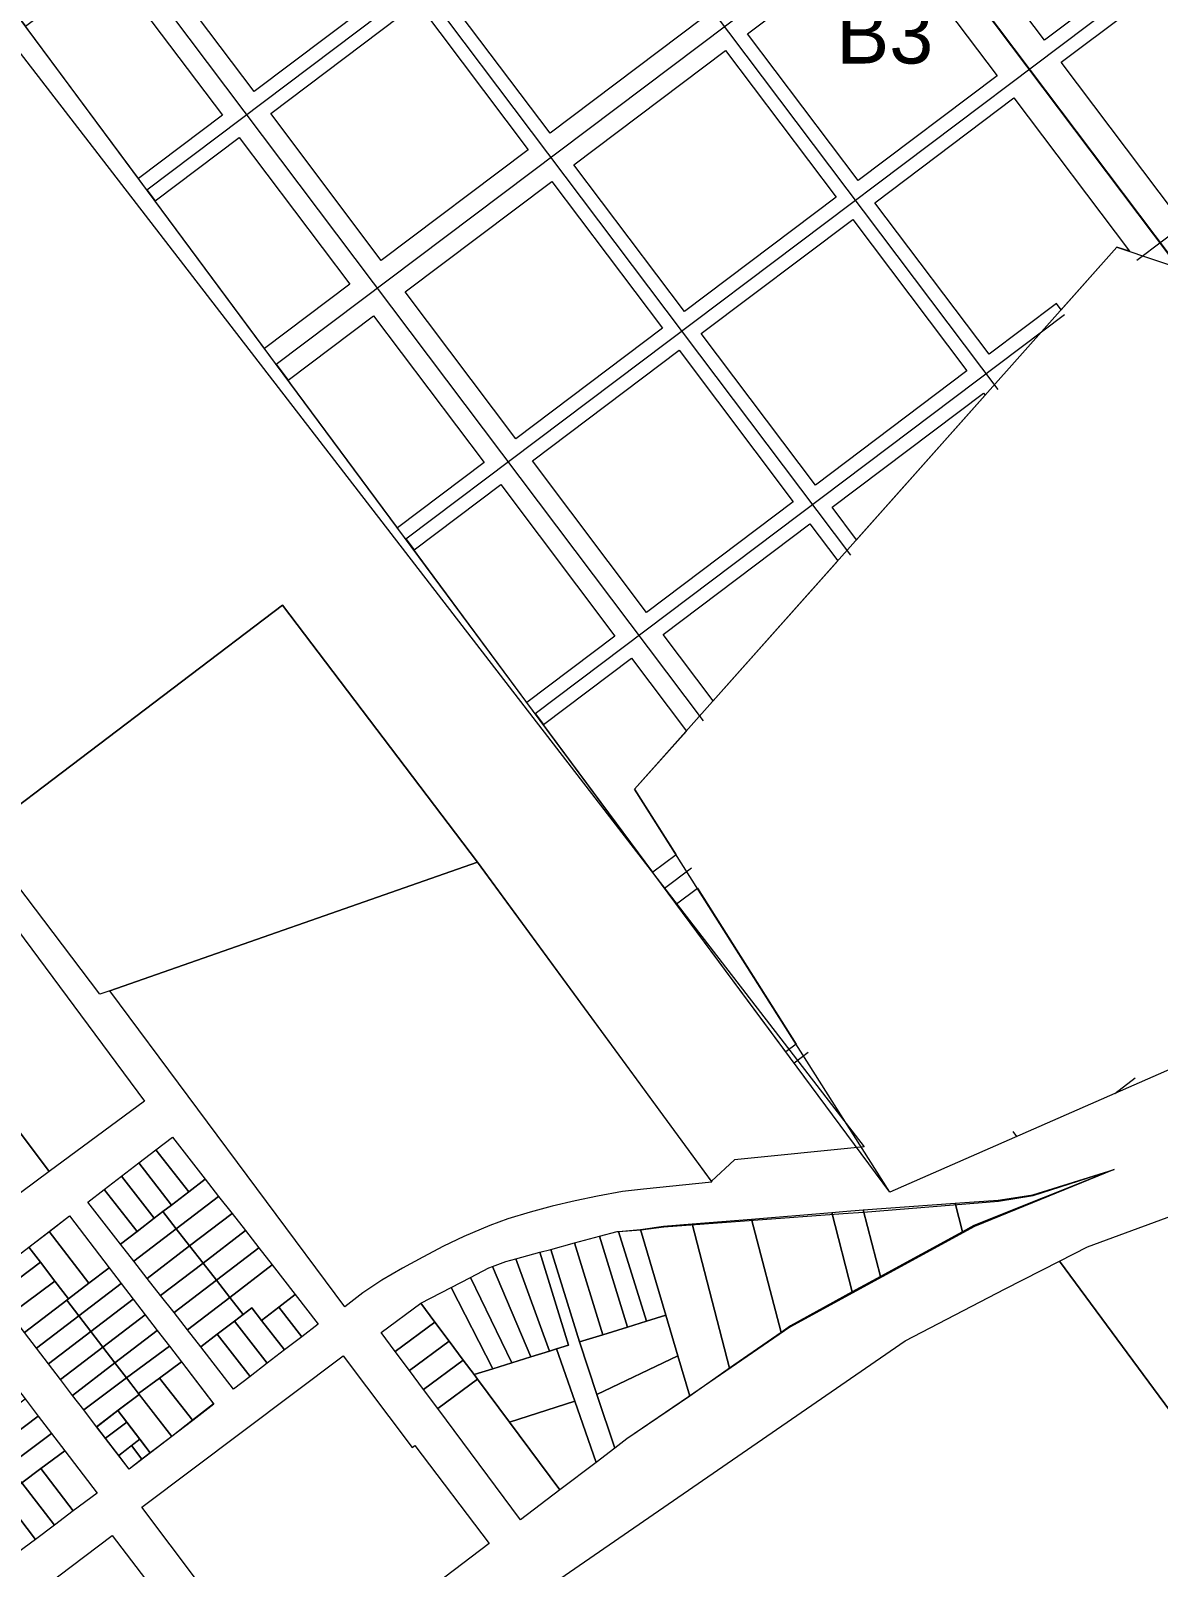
# Model space of a CAD drawing. Header units: metres. Extents: x 3873 to 16340, y -5213 to 3289.
# Drawn here: x 5011 to 5582, y 1043 to 1820 of the extents above; entities that cross this region are included whole.
import ezdxf

# ---------------------------------------------------------------- set-up
doc = ezdxf.new("R2010")
doc.units = ezdxf.units.M
for name, color, linetype, lineweight, plot in [('CONTEXTO-MANZANAS', 8, 'Continuous', 0, False), ('CONTEXTO-PARCELAS', 9, 'Continuous', 0, False), ('LIMITE-INTERVENCION', 30, 'Continuous', 0, False), ('MANZANAS-PROPUESTAS', 33, 'Continuous', 0, False), ('SECTORES', 1, 'Continuous', 0, False), ('VERDE-OBLIGATORIO', 3, 'Continuous', 0, False), ('VIA-PRIMARIA', 1, 'Continuous', 0, False), ('VIA-SECUNDARIA', 8, 'Continuous', 0, False), ('VIA-TERCIARIA', 9, 'Continuous', 0, False)]:
    doc.layers.add(name, color=color, linetype=linetype, lineweight=lineweight, plot=plot)

msp = doc.modelspace()

# ---------------------------------------------------------------- linework, layer by layer
at = {"layer": 'CONTEXTO-MANZANAS'}
for points in [[(4938.97, 1331.48), (4949.35, 1339.16), (4997.56, 1374.85), (5068.94, 1278.41), (5020.72, 1242.73), (4972.5, 1207.01), (4956.01, 1229.3), (4946.39, 1242.29), (4936.78, 1255.26), (4927.85, 1267.35), (4918.94, 1279.35), (4901.1, 1303.48), (4910.22, 1310.23), (4919.88, 1317.38), (4929.53, 1324.51), (4938.97, 1331.48)], [(5083.15, 1260.2), (5099.75, 1238.91), (5106.52, 1230.23), (5113.28, 1221.56), (5120.05, 1212.89), (5126.81, 1204.22), (5133.57, 1195.55), (5145.26, 1180.56), (5156.95, 1165.58), (5148.61, 1159.2), (5139.88, 1152.51), (5131.15, 1145.82), (5122.41, 1139.13), (5114.08, 1132.74), (5097.47, 1154.03), (5090.71, 1162.71), (5083.94, 1171.38), (5077.18, 1180.05), (5070.41, 1188.73), (5063.65, 1197.4), (5056.89, 1206.07), (5040.28, 1227.36), (5048.62, 1233.74), (5057.35, 1240.43), (5066.08, 1247.12), (5074.81, 1253.81), (5083.15, 1260.2)], [(5259.33, 1066.61), (5217.41, 1122.83), (5210.24, 1132.45), (5203.07, 1142.07), (5195.89, 1151.69), (5188.72, 1161.31), (5208.85, 1176.14), (5224.12, 1184.13), (5233.89, 1189.2), (5243.18, 1194.08), (5245.06, 1194.78), (5251.78, 1197.29), (5256.93, 1198.68), (5268.98, 1201.91), (5274.56, 1203.42), (5286.64, 1206.66), (5299.2, 1210.04), (5308.21, 1212.46), (5308.9, 1212.51), (5320.17, 1213.24), (5331.77, 1214.87), (5422.57, 1221.48), (5432.84, 1222.26), (5501.07, 1227.82), (5518.67, 1230.64), (5559.65, 1243.83), (5488.99, 1214.91), (5395.58, 1163.96), (5344.27, 1128.81), (5313.08, 1107.45), (5307.08, 1102.89), (5297.53, 1095.63), (5279.24, 1081.73), (5259.33, 1066.61)], [(5010.45, 1204.5), (5021.12, 1212.68), (5031.12, 1220.33), (5051.16, 1194.13), (5057.25, 1186.2), (5063.33, 1178.26), (5069.41, 1170.32), (5075.49, 1162.38), (5081.58, 1154.45), (5087.66, 1146.51), (5104, 1125.18), (5093.3, 1116.98), (5082.75, 1108.73), (5072.03, 1100.51), (5061.22, 1092.23)], [(4972.22, 1175.49), (4988.59, 1154.02), (4995.26, 1145.27), (5001.93, 1136.53), (5008.6, 1127.78), (5015.27, 1119.03), (5021.94, 1110.28), (5028.62, 1101.53), (5044.99, 1080.06), (5032.98, 1071.06), (5023.38, 1063.86), (5013.78, 1056.66), (5001.78, 1047.67), (4985.41, 1069.14), (4978.74, 1077.88), (4972.07, 1086.63), (4955.87, 1107.89), (4945.38, 1121.64), (4929.01, 1143.11), (4937.65, 1149.59), (4946.29, 1156.07), (4954.94, 1162.54), (4963.58, 1169.02), (4972.22, 1175.49)], [(5061.22, 1092.23), (5044.79, 1113.65), (5038.26, 1122.17), (5032.62, 1129.53), (5026.54, 1137.47), (5020.46, 1145.4), (5014.38, 1153.34), (5008.29, 1161.28)], [(5204.44, 1103.07), (5205.84, 1104.13), (5243.41, 1054.51), (5140.38, 976.23), (5067.6, 1073.01), (5169.53, 1149.45), (5204.44, 1103.07)], [(5029.75, 890.92), (4956.88, 986.26), (4997.57, 1017), (5011.9, 1027.83), (5052.6, 1058.57), (5125.47, 963.23), (5084.78, 932.49), (5070.44, 921.66), (5029.75, 890.92)]]:
    msp.add_lwpolyline(points, dxfattribs=at)
at = {"layer": 'CONTEXTO-PARCELAS'}
for points in [[(5433.14, 1255.28), (5367.5, 1248.71), (5355.98, 1237.96), (5237.54, 1399.27), (5138.81, 1529.45), (4985.3, 1413.03), (4669.36, 1829.58), (4872.95, 1981.11), (5433.14, 1255.28)], [(5433.14, 1255.28), (5367.5, 1248.71), (5355.98, 1237.96), (5237.54, 1399.27), (5138.81, 1529.45), (4985.3, 1413.03), (4669.36, 1829.58), (4872.95, 1981.11), (5433.14, 1255.28)], [(5433.14, 1255.28), (5367.5, 1248.71), (5355.98, 1237.96), (5237.54, 1399.27), (5138.81, 1529.45), (4985.3, 1413.03), (4669.36, 1829.58), (4872.95, 1981.11), (5433.14, 1255.28)], [(5237.54, 1399.27), (5051.44, 1334.24), (5046.4, 1332.47), (4985.3, 1413.03), (5138.81, 1529.45), (5237.54, 1399.27)], [(5237.54, 1399.27), (5051.44, 1334.24), (5046.4, 1332.47), (4985.3, 1413.03), (5138.81, 1529.45), (5237.54, 1399.27)], [(5237.54, 1399.27), (5051.44, 1334.24), (5046.4, 1332.47), (4985.3, 1413.03), (5138.81, 1529.45), (5237.54, 1399.27)], [(5237.54, 1399.27), (5356.06, 1237.37), (5321.49, 1233.9), (5310.94, 1232.63), (5298.16, 1230.33), (5286.88, 1228.03), (5275.25, 1225.28), (5264.08, 1222.26), (5252.84, 1218.87), (5243.78, 1215.51), (5230.67, 1209.89), (5220.26, 1205.01), (5209.77, 1199.53), (5199.62, 1193.97), (5189.18, 1187.77), (5179.56, 1181.44), (5170.34, 1174.38), (5051.44, 1334.24), (5237.54, 1399.27)], [(5237.54, 1399.27), (5356.06, 1237.37), (5321.49, 1233.9), (5310.94, 1232.63), (5298.16, 1230.33), (5286.88, 1228.03), (5275.25, 1225.28), (5264.08, 1222.26), (5252.84, 1218.87), (5243.78, 1215.51), (5230.67, 1209.89), (5220.26, 1205.01), (5209.77, 1199.53), (5199.62, 1193.97), (5189.18, 1187.77), (5179.56, 1181.44), (5170.34, 1174.38), (5051.44, 1334.24), (5237.54, 1399.27)], [(5020.72, 1242.73), (5004.22, 1264.96), (4994.62, 1277.95), (4985.02, 1290.94), (4978.44, 1299.85), (4949.35, 1339.16), (4997.56, 1374.85), (5068.94, 1278.41), (5020.72, 1242.73)], [(5020.72, 1242.73), (5004.22, 1264.96), (4994.62, 1277.95), (4985.02, 1290.94), (4978.44, 1299.85), (4949.35, 1339.16), (4997.56, 1374.85), (5068.94, 1278.41), (5020.72, 1242.73)], [(5532.08, 1197.5), (5546.17, 1204.71), (5827.95, 1308.4), (5998, 1064.86), (5757.58, 892.02), (5532.08, 1197.5)], [(5532.08, 1197.5), (5546.17, 1204.71), (5827.95, 1308.4), (5998, 1064.86), (5757.58, 892.02), (5532.08, 1197.5)], [(4956.01, 1229.3), (5004.22, 1264.96), (5020.72, 1242.73), (4972.5, 1207.01), (4956.01, 1229.3)], [(4956.01, 1229.3), (5004.22, 1264.96), (5020.72, 1242.73), (4972.5, 1207.01), (4956.01, 1229.3)], [(5083.15, 1260.2), (5099.75, 1238.91), (5091.42, 1232.52), (5074.81, 1253.81), (5083.15, 1260.2)], [(5083.15, 1260.2), (5099.75, 1238.91), (5091.42, 1232.52), (5074.81, 1253.81), (5083.15, 1260.2)], [(5074.81, 1253.81), (5091.42, 1232.52), (5082.69, 1225.83), (5066.08, 1247.12), (5074.81, 1253.81)], [(5074.81, 1253.81), (5091.42, 1232.52), (5082.69, 1225.83), (5066.08, 1247.12), (5074.81, 1253.81)], [(5066.08, 1247.12), (5082.69, 1225.83), (5078.32, 1222.49), (5073.95, 1219.14), (5057.35, 1240.43), (5066.08, 1247.12)], [(5066.08, 1247.12), (5082.69, 1225.83), (5078.32, 1222.49), (5073.95, 1219.14), (5057.35, 1240.43), (5066.08, 1247.12)], [(5057.35, 1240.43), (5073.95, 1219.14), (5065.22, 1212.45), (5048.62, 1233.74), (5057.35, 1240.43)], [(5057.35, 1240.43), (5073.95, 1219.14), (5065.22, 1212.45), (5048.62, 1233.74), (5057.35, 1240.43)], [(5106.52, 1230.23), (5085.08, 1213.82), (5078.32, 1222.49), (5082.69, 1225.83), (5091.42, 1232.52), (5099.75, 1238.91), (5106.52, 1230.23)], [(5106.52, 1230.23), (5085.08, 1213.82), (5078.32, 1222.49), (5082.69, 1225.83), (5091.42, 1232.52), (5099.75, 1238.91), (5106.52, 1230.23)], [(5482.91, 1212.32), (5479.14, 1226.73), (5500.94, 1228.32), (5518.56, 1230.99), (5559.65, 1243.83), (5488.74, 1215.51), (5482.91, 1212.32)], [(5482.91, 1212.32), (5479.14, 1226.73), (5500.94, 1228.32), (5518.56, 1230.99), (5559.65, 1243.83), (5488.74, 1215.51), (5482.91, 1212.32)], [(5048.62, 1233.74), (5065.22, 1212.45), (5056.89, 1206.07), (5040.28, 1227.36), (5048.62, 1233.74)], [(5048.62, 1233.74), (5065.22, 1212.45), (5056.89, 1206.07), (5040.28, 1227.36), (5048.62, 1233.74)], [(5113.28, 1221.56), (5091.85, 1205.15), (5085.08, 1213.82), (5106.52, 1230.23), (5113.28, 1221.56)], [(5113.28, 1221.56), (5091.85, 1205.15), (5085.08, 1213.82), (5106.52, 1230.23), (5113.28, 1221.56)], [(5056.89, 1206.07), (5065.22, 1212.45), (5073.95, 1219.14), (5078.32, 1222.49), (5085.08, 1213.82), (5063.65, 1197.4), (5056.89, 1206.07)], [(5056.89, 1206.07), (5065.22, 1212.45), (5073.95, 1219.14), (5078.32, 1222.49), (5085.08, 1213.82), (5063.65, 1197.4), (5056.89, 1206.07)], [(5120.05, 1212.89), (5098.61, 1196.47), (5091.85, 1205.15), (5113.28, 1221.56), (5120.05, 1212.89)], [(5120.05, 1212.89), (5098.61, 1196.47), (5091.85, 1205.15), (5113.28, 1221.56), (5120.05, 1212.89)], [(5120.05, 1212.89), (5098.61, 1196.47), (5091.85, 1205.15), (5113.28, 1221.56), (5120.05, 1212.89)], [(5416.75, 1222.07), (5427.18, 1181.86), (5395.9, 1164.77), (5391.1, 1161.41), (5376.23, 1218.76), (5416.75, 1222.07)], [(5416.75, 1222.07), (5427.18, 1181.86), (5395.9, 1164.77), (5391.1, 1161.41), (5376.23, 1218.76), (5416.75, 1222.07)], [(5432.66, 1223.34), (5441.4, 1189.63), (5427.18, 1181.86), (5416.75, 1222.07), (5422.36, 1222.53), (5432.66, 1223.34)], [(5432.66, 1223.34), (5441.4, 1189.63), (5427.18, 1181.86), (5416.75, 1222.07), (5422.36, 1222.53), (5432.66, 1223.34)], [(5482.91, 1212.32), (5441.4, 1189.63), (5432.66, 1223.34), (5479.14, 1226.73), (5482.91, 1212.32)], [(5482.91, 1212.32), (5441.4, 1189.63), (5432.66, 1223.34), (5479.14, 1226.73), (5482.91, 1212.32)], [(5040.84, 1186.22), (5020.77, 1212.41), (5031.1, 1220.32), (5051.16, 1194.13), (5040.84, 1186.22)], [(5040.84, 1186.22), (5020.77, 1212.41), (5031.1, 1220.32), (5051.16, 1194.13), (5040.84, 1186.22)], [(5063.65, 1197.4), (5085.08, 1213.82), (5091.85, 1205.15), (5070.41, 1188.73), (5063.65, 1197.4)], [(5063.65, 1197.4), (5085.08, 1213.82), (5091.85, 1205.15), (5070.41, 1188.73), (5063.65, 1197.4)], [(5320.05, 1213.38), (5332.82, 1170.08), (5322.96, 1167.03), (5308.9, 1212.51), (5320.05, 1213.38)], [(5320.05, 1213.38), (5332.82, 1170.08), (5322.96, 1167.03), (5308.9, 1212.51), (5320.05, 1213.38)], [(5320.05, 1213.38), (5331.65, 1215.12), (5346.09, 1216.3), (5365.04, 1143.21), (5344.91, 1129.15), (5338.86, 1149.61), (5332.82, 1170.08), (5320.05, 1213.38)], [(5320.05, 1213.38), (5331.65, 1215.12), (5346.09, 1216.3), (5365.04, 1143.21), (5344.91, 1129.15), (5338.86, 1149.61), (5332.82, 1170.08), (5320.05, 1213.38)], [(5376.23, 1218.76), (5391.1, 1161.41), (5365.04, 1143.21), (5346.09, 1216.3), (5376.23, 1218.76)], [(5376.23, 1218.76), (5391.1, 1161.41), (5365.04, 1143.21), (5346.09, 1216.3), (5376.23, 1218.76)], [(5030.52, 1178.31), (5023.61, 1187.32), (5016.32, 1196.85), (5010.45, 1204.5), (5020.77, 1212.41), (5040.84, 1186.22), (5030.52, 1178.31)], [(5030.52, 1178.31), (5023.61, 1187.32), (5016.32, 1196.85), (5010.45, 1204.5), (5020.77, 1212.41), (5040.84, 1186.22), (5030.52, 1178.31)], [(5070.41, 1188.73), (5091.85, 1205.15), (5098.61, 1196.47), (5077.18, 1180.05), (5070.41, 1188.73)], [(5070.41, 1188.73), (5091.85, 1205.15), (5098.61, 1196.47), (5077.18, 1180.05), (5070.41, 1188.73)], [(5126.81, 1204.22), (5105.38, 1187.8), (5098.61, 1196.47), (5120.05, 1212.89), (5126.81, 1204.22)], [(5126.81, 1204.22), (5105.38, 1187.8), (5098.61, 1196.47), (5120.05, 1212.89), (5126.81, 1204.22)], [(5289.04, 1156.55), (5274.56, 1203.42), (5286.64, 1206.66), (5300.99, 1160.24), (5289.04, 1156.55)], [(5289.04, 1156.55), (5274.56, 1203.42), (5286.64, 1206.66), (5300.99, 1160.24), (5289.04, 1156.55)], [(5286.64, 1206.66), (5286.63, 1206.66), (5299.2, 1210.04), (5313.41, 1164.08), (5300.99, 1160.24), (5286.64, 1206.66)], [(5286.64, 1206.66), (5286.63, 1206.66), (5299.2, 1210.04), (5313.41, 1164.08), (5300.99, 1160.24), (5286.64, 1206.66)], [(5299.2, 1210.04), (5308.21, 1212.46), (5308.9, 1212.51), (5322.96, 1167.03), (5313.41, 1164.08), (5299.2, 1210.04)], [(5299.2, 1210.04), (5308.21, 1212.46), (5308.9, 1212.51), (5322.96, 1167.03), (5313.41, 1164.08), (5299.2, 1210.04)], [(4988.22, 1187.48), (5010.45, 1204.5), (5016.32, 1196.85), (4993.86, 1180.11), (4988.22, 1187.48)], [(4988.22, 1187.48), (5010.45, 1204.5), (5016.32, 1196.85), (4993.86, 1180.11), (4988.22, 1187.48)], [(5133.57, 1195.55), (5112.14, 1179.13), (5105.38, 1187.8), (5126.81, 1204.22), (5133.57, 1195.55)], [(5133.57, 1195.55), (5112.14, 1179.13), (5105.38, 1187.8), (5126.81, 1204.22), (5133.57, 1195.55)], [(5245.06, 1194.78), (5251.78, 1197.29), (5256.92, 1198.67), (5274.01, 1151.88), (5264.45, 1148.94), (5245.06, 1194.78)], [(5245.06, 1194.78), (5251.78, 1197.29), (5256.92, 1198.67), (5274.01, 1151.88), (5264.45, 1148.94), (5245.06, 1194.78)], [(5256.92, 1198.67), (5256.93, 1198.68), (5268.98, 1201.91), (5283.56, 1154.85), (5277.56, 1152.99), (5274.01, 1151.88), (5256.92, 1198.67)], [(5256.92, 1198.67), (5256.93, 1198.68), (5268.98, 1201.91), (5283.56, 1154.85), (5277.56, 1152.99), (5274.01, 1151.88), (5256.92, 1198.67)], [(5268.98, 1201.91), (5274.56, 1203.42), (5289.04, 1156.55), (5297.97, 1130), (5307.08, 1102.89), (5297.53, 1095.63), (5286.77, 1126.54), (5277.56, 1152.99), (5283.56, 1154.85), (5268.98, 1201.91)], [(5268.98, 1201.91), (5274.56, 1203.42), (5289.04, 1156.55), (5297.97, 1130), (5307.08, 1102.89), (5297.53, 1095.63), (5286.77, 1126.54), (5277.56, 1152.99), (5283.56, 1154.85), (5268.98, 1201.91)], [(5279.25, 1036.68), (5453.99, 1157.15), (5504.51, 1183.38), (5532.08, 1197.5), (5757.58, 892.02), (5518.37, 720.34), (5279.25, 1036.68)], [(5279.25, 1036.68), (5453.99, 1157.15), (5504.51, 1183.38), (5532.08, 1197.5), (5757.58, 892.02), (5518.37, 720.34), (5279.25, 1036.68)], [(4993.86, 1180.11), (5016.32, 1196.85), (5023.61, 1187.32), (5001.16, 1170.59), (4993.86, 1180.11)], [(4993.86, 1180.11), (5016.32, 1196.85), (5023.61, 1187.32), (5001.16, 1170.59), (4993.86, 1180.11)], [(5057.25, 1186.2), (5035.81, 1169.76), (5029.73, 1177.7), (5030.52, 1178.31), (5040.84, 1186.22), (5051.16, 1194.13), (5057.25, 1186.2)], [(5057.25, 1186.2), (5035.81, 1169.76), (5029.73, 1177.7), (5030.52, 1178.31), (5040.84, 1186.22), (5051.16, 1194.13), (5057.25, 1186.2)], [(5077.18, 1180.05), (5098.61, 1196.47), (5105.38, 1187.8), (5083.94, 1171.38), (5077.18, 1180.05)], [(5077.18, 1180.05), (5098.61, 1196.47), (5105.38, 1187.8), (5083.94, 1171.38), (5077.18, 1180.05)], [(5118.91, 1170.45), (5112.14, 1179.13), (5133.57, 1195.55), (5145.26, 1180.56), (5136.93, 1174.18), (5128.19, 1167.49), (5123.27, 1173.8), (5118.91, 1170.45)], [(5118.91, 1170.45), (5112.14, 1179.13), (5133.57, 1195.55), (5145.26, 1180.56), (5136.93, 1174.18), (5128.19, 1167.49), (5123.27, 1173.8), (5118.91, 1170.45)], [(5233.89, 1189.2), (5243.18, 1194.08), (5245.06, 1194.78), (5264.45, 1148.94), (5254.9, 1145.98), (5233.89, 1189.2)], [(5233.89, 1189.2), (5243.18, 1194.08), (5245.06, 1194.78), (5264.45, 1148.94), (5254.9, 1145.98), (5233.89, 1189.2)], [(5001.16, 1170.59), (5023.61, 1187.32), (5030.52, 1178.31), (5029.73, 1177.7), (5008.29, 1161.28), (5001.16, 1170.59)], [(5001.16, 1170.59), (5023.61, 1187.32), (5030.52, 1178.31), (5029.73, 1177.7), (5008.29, 1161.28), (5001.16, 1170.59)], [(5063.33, 1178.26), (5041.89, 1161.83), (5035.81, 1169.76), (5057.25, 1186.2), (5063.33, 1178.26)], [(5063.33, 1178.26), (5041.89, 1161.83), (5035.81, 1169.76), (5057.25, 1186.2), (5063.33, 1178.26)], [(5083.94, 1171.38), (5105.38, 1187.8), (5112.14, 1179.13), (5090.71, 1162.71), (5083.94, 1171.38)], [(5083.94, 1171.38), (5105.38, 1187.8), (5112.14, 1179.13), (5090.71, 1162.71), (5083.94, 1171.38)], [(5235.75, 1140.06), (5230.28, 1147.39), (5223.11, 1157.01), (5215.94, 1166.63), (5208.85, 1176.14), (5224.12, 1184.13), (5245.35, 1143.03), (5235.75, 1140.06)], [(5235.75, 1140.06), (5230.28, 1147.39), (5223.11, 1157.01), (5215.94, 1166.63), (5208.85, 1176.14), (5224.12, 1184.13), (5245.35, 1143.03), (5235.75, 1140.06)], [(5224.12, 1184.13), (5224.14, 1184.1), (5233.89, 1189.2), (5254.9, 1145.98), (5245.35, 1143.03), (5224.12, 1184.13)], [(5224.12, 1184.13), (5224.14, 1184.1), (5233.89, 1189.2), (5254.9, 1145.98), (5245.35, 1143.03), (5224.12, 1184.13)], [(5035.81, 1169.76), (5014.38, 1153.34), (5008.29, 1161.28), (5029.73, 1177.7), (5035.81, 1169.76)], [(5035.81, 1169.76), (5014.38, 1153.34), (5008.29, 1161.28), (5029.73, 1177.7), (5035.81, 1169.76)], [(5069.41, 1170.32), (5047.98, 1153.89), (5041.89, 1161.83), (5063.33, 1178.26), (5069.41, 1170.32)], [(5069.41, 1170.32), (5047.98, 1153.89), (5041.89, 1161.83), (5063.33, 1178.26), (5069.41, 1170.32)], [(5090.71, 1162.71), (5112.14, 1179.13), (5118.91, 1170.45), (5114.54, 1167.11), (5105.81, 1160.42), (5097.47, 1154.03), (5090.71, 1162.71)], [(5090.71, 1162.71), (5112.14, 1179.13), (5118.91, 1170.45), (5114.54, 1167.11), (5105.81, 1160.42), (5097.47, 1154.03), (5090.71, 1162.71)], [(5090.71, 1162.71), (5112.14, 1179.13), (5118.91, 1170.45), (5114.54, 1167.11), (5105.81, 1160.42), (5097.47, 1154.03), (5090.71, 1162.71)], [(5139.88, 1152.51), (5128.19, 1167.49), (5136.93, 1174.18), (5148.61, 1159.2), (5139.88, 1152.51)], [(5139.88, 1152.51), (5128.19, 1167.49), (5136.93, 1174.18), (5148.61, 1159.2), (5139.88, 1152.51)], [(5139.88, 1152.51), (5128.19, 1167.49), (5136.93, 1174.18), (5148.61, 1159.2), (5139.88, 1152.51)], [(5148.61, 1159.2), (5136.93, 1174.18), (5145.26, 1180.56), (5156.95, 1165.58), (5148.61, 1159.2)], [(5148.61, 1159.2), (5136.93, 1174.18), (5145.26, 1180.56), (5156.95, 1165.58), (5148.61, 1159.2)], [(5195.89, 1151.69), (5188.72, 1161.31), (5208.85, 1176.14), (5215.94, 1166.63), (5195.89, 1151.69)], [(5195.89, 1151.69), (5188.72, 1161.31), (5208.85, 1176.14), (5215.94, 1166.63), (5195.89, 1151.69)], [(5041.89, 1161.83), (5020.46, 1145.4), (5014.38, 1153.34), (5035.81, 1169.76), (5041.89, 1161.83)], [(5041.89, 1161.83), (5020.46, 1145.4), (5014.38, 1153.34), (5035.81, 1169.76), (5041.89, 1161.83)], [(5075.49, 1162.38), (5054.06, 1145.95), (5047.98, 1153.89), (5069.41, 1170.32), (5075.49, 1162.38)], [(5075.49, 1162.38), (5054.06, 1145.95), (5047.98, 1153.89), (5069.41, 1170.32), (5075.49, 1162.38)], [(5122.41, 1139.13), (5105.81, 1160.42), (5114.54, 1167.11), (5131.15, 1145.82), (5122.41, 1139.13)], [(5122.41, 1139.13), (5105.81, 1160.42), (5114.54, 1167.11), (5131.15, 1145.82), (5122.41, 1139.13)], [(5122.41, 1139.13), (5105.81, 1160.42), (5114.54, 1167.11), (5131.15, 1145.82), (5122.41, 1139.13)], [(5131.15, 1145.82), (5114.54, 1167.11), (5118.91, 1170.45), (5123.27, 1173.8), (5128.19, 1167.49), (5139.88, 1152.51), (5131.15, 1145.82)], [(5131.15, 1145.82), (5114.54, 1167.11), (5118.91, 1170.45), (5123.27, 1173.8), (5128.19, 1167.49), (5139.88, 1152.51), (5131.15, 1145.82)], [(5131.15, 1145.82), (5114.54, 1167.11), (5118.91, 1170.45), (5123.27, 1173.8), (5128.19, 1167.49), (5139.88, 1152.51), (5131.15, 1145.82)], [(5203.07, 1142.07), (5195.89, 1151.69), (5215.94, 1166.63), (5223.11, 1157.01), (5203.07, 1142.07)], [(5203.07, 1142.07), (5195.89, 1151.69), (5215.94, 1166.63), (5223.11, 1157.01), (5203.07, 1142.07)], [(5338.86, 1149.61), (5297.97, 1130), (5289.04, 1156.55), (5300.99, 1160.24), (5313.41, 1164.08), (5322.96, 1167.03), (5332.82, 1170.08), (5338.86, 1149.61)], [(5338.86, 1149.61), (5297.97, 1130), (5289.04, 1156.55), (5300.99, 1160.24), (5313.41, 1164.08), (5322.96, 1167.03), (5332.82, 1170.08), (5338.86, 1149.61)], [(5047.98, 1153.89), (5026.54, 1137.47), (5020.46, 1145.4), (5041.89, 1161.83), (5047.98, 1153.89)], [(5047.98, 1153.89), (5026.54, 1137.47), (5020.46, 1145.4), (5041.89, 1161.83), (5047.98, 1153.89)], [(5081.58, 1154.45), (5059.89, 1138.36), (5054.06, 1145.95), (5075.49, 1162.38), (5081.58, 1154.45)], [(5081.58, 1154.45), (5059.89, 1138.36), (5054.06, 1145.95), (5075.49, 1162.38), (5081.58, 1154.45)], [(5097.47, 1154.03), (5105.81, 1160.42), (5122.41, 1139.13), (5114.08, 1132.74), (5097.47, 1154.03)], [(5097.47, 1154.03), (5105.81, 1160.42), (5122.41, 1139.13), (5114.08, 1132.74), (5097.47, 1154.03)], [(5097.47, 1154.03), (5105.81, 1160.42), (5122.41, 1139.13), (5114.08, 1132.74), (5097.47, 1154.03)], [(5054.06, 1145.95), (5032.62, 1129.53), (5026.54, 1137.47), (5047.98, 1153.89), (5054.06, 1145.95)], [(5054.06, 1145.95), (5032.62, 1129.53), (5026.54, 1137.47), (5047.98, 1153.89), (5054.06, 1145.95)], [(5065.94, 1130.47), (5059.89, 1138.36), (5081.58, 1154.45), (5087.66, 1146.51), (5076.67, 1138.22), (5065.94, 1130.47)], [(5065.94, 1130.47), (5059.89, 1138.36), (5081.58, 1154.45), (5087.66, 1146.51), (5076.67, 1138.22), (5065.94, 1130.47)], [(5210.24, 1132.45), (5203.07, 1142.07), (5223.11, 1157.01), (5230.28, 1147.39), (5210.24, 1132.45)], [(5210.24, 1132.45), (5203.07, 1142.07), (5223.11, 1157.01), (5230.28, 1147.39), (5210.24, 1132.45)], [(5277.56, 1152.99), (5286.77, 1126.54), (5253.68, 1116.01), (5237.46, 1137.77), (5235.75, 1140.06), (5245.35, 1143.03), (5254.9, 1145.98), (5264.45, 1148.94), (5274.01, 1151.88), (5277.56, 1152.99)], [(5277.56, 1152.99), (5286.77, 1126.54), (5253.68, 1116.01), (5237.46, 1137.77), (5235.75, 1140.06), (5245.35, 1143.03), (5254.9, 1145.98), (5264.45, 1148.94), (5274.01, 1151.88), (5277.56, 1152.99)], [(5032.62, 1129.53), (5054.06, 1145.95), (5059.89, 1138.36), (5038.26, 1122.17), (5032.62, 1129.53)], [(5032.62, 1129.53), (5054.06, 1145.95), (5059.89, 1138.36), (5038.26, 1122.17), (5032.62, 1129.53)], [(5067.6, 1073.01), (5169.53, 1149.45), (5204.44, 1103.07), (5205.84, 1104.13), (5243.41, 1054.51), (5140.38, 976.23), (5067.6, 1073.01)], [(5067.6, 1073.01), (5169.53, 1149.45), (5204.44, 1103.07), (5205.84, 1104.13), (5243.41, 1054.51), (5140.38, 976.23), (5067.6, 1073.01)], [(5093.38, 1116.88), (5076.67, 1138.22), (5087.66, 1146.51), (5104.06, 1125.07), (5093.38, 1116.88)], [(5093.38, 1116.88), (5076.67, 1138.22), (5087.66, 1146.51), (5104.06, 1125.07), (5093.38, 1116.88)], [(5217.41, 1122.83), (5210.24, 1132.45), (5230.28, 1147.39), (5235.75, 1140.06), (5237.46, 1137.77), (5217.41, 1122.83)], [(5217.41, 1122.83), (5210.24, 1132.45), (5230.28, 1147.39), (5235.75, 1140.06), (5237.46, 1137.77), (5217.41, 1122.83)], [(5307.08, 1102.89), (5297.97, 1130), (5338.86, 1149.61), (5344.91, 1129.15), (5313.08, 1107.45), (5307.08, 1102.89)], [(5307.08, 1102.89), (5297.97, 1130), (5338.86, 1149.61), (5344.91, 1129.15), (5313.08, 1107.45), (5307.08, 1102.89)], [(5038.26, 1122.17), (5059.89, 1138.36), (5066.32, 1129.95), (5055.67, 1121.98), (5044.79, 1113.65), (5038.26, 1122.17)], [(5038.26, 1122.17), (5059.89, 1138.36), (5066.32, 1129.95), (5055.67, 1121.98), (5044.79, 1113.65), (5038.26, 1122.17)], [(5065.94, 1130.47), (5076.67, 1138.22), (5093.38, 1116.88), (5082.75, 1108.73), (5065.94, 1130.47)], [(5065.94, 1130.47), (5076.67, 1138.22), (5093.38, 1116.88), (5082.75, 1108.73), (5065.94, 1130.47)], [(5259.33, 1066.61), (5259.33, 1066.61), (5217.41, 1122.83), (5237.46, 1137.77), (5253.68, 1116.01), (5279.24, 1081.73), (5259.33, 1066.61)], [(5259.33, 1066.61), (5259.33, 1066.61), (5217.41, 1122.83), (5237.46, 1137.77), (5253.68, 1116.01), (5279.24, 1081.73), (5259.33, 1066.61)], [(5015.27, 1119.03), (4993.66, 1102.84), (4986.99, 1111.59), (5008.6, 1127.78), (5015.27, 1119.03)], [(5015.27, 1119.03), (4993.66, 1102.84), (4986.99, 1111.59), (5008.6, 1127.78), (5015.27, 1119.03)], [(5055.52, 1121.87), (5066.33, 1129.96), (5082.75, 1108.73), (5071.94, 1100.44), (5055.52, 1121.87)], [(5055.52, 1121.87), (5066.33, 1129.96), (5082.75, 1108.73), (5071.94, 1100.44), (5055.52, 1121.87)], [(5055.52, 1121.87), (5060.02, 1116), (5049.3, 1107.79), (5044.8, 1113.66), (5055.52, 1121.87)], [(5055.52, 1121.87), (5060.02, 1116), (5049.3, 1107.79), (5044.8, 1113.66), (5055.52, 1121.87)], [(5253.68, 1116.01), (5286.77, 1126.54), (5297.53, 1095.63), (5279.24, 1081.73), (5253.68, 1116.01)], [(5253.68, 1116.01), (5286.77, 1126.54), (5297.53, 1095.63), (5279.24, 1081.73), (5253.68, 1116.01)], [(5021.94, 1110.28), (5000.34, 1094.09), (4993.66, 1102.84), (5015.27, 1119.03), (5021.94, 1110.28)], [(5021.94, 1110.28), (5000.34, 1094.09), (4993.66, 1102.84), (5015.27, 1119.03), (5021.94, 1110.28)], [(5049.3, 1107.79), (5060.02, 1116), (5066.64, 1107.34), (5055.93, 1099.14), (5049.3, 1107.79)], [(5049.3, 1107.79), (5060.02, 1116), (5066.64, 1107.34), (5055.93, 1099.14), (5049.3, 1107.79)], [(5007.01, 1085.33), (5000.34, 1094.09), (5021.94, 1110.28), (5028.62, 1101.53), (5016.61, 1092.53), (5007.01, 1085.33)], [(5007.01, 1085.33), (5000.34, 1094.09), (5021.94, 1110.28), (5028.62, 1101.53), (5016.61, 1092.53), (5007.01, 1085.33)], [(5007.01, 1085.33), (5000.34, 1094.09), (5021.94, 1110.28), (5028.62, 1101.53), (5016.61, 1092.53), (5007.01, 1085.33)], [(5055.93, 1099.14), (5062.44, 1104.12), (5067.73, 1097.22), (5061.22, 1092.23), (5055.93, 1099.14)], [(5055.93, 1099.14), (5062.44, 1104.12), (5067.73, 1097.22), (5061.22, 1092.23), (5055.93, 1099.14)], [(5062.44, 1104.12), (5066.64, 1107.34), (5071.93, 1100.44), (5067.73, 1097.22), (5062.44, 1104.12)], [(5062.44, 1104.12), (5066.64, 1107.34), (5071.93, 1100.44), (5067.73, 1097.22), (5062.44, 1104.12)], [(5032.98, 1071.06), (5016.61, 1092.53), (5028.62, 1101.53), (5044.99, 1080.06), (5032.98, 1071.06)], [(5032.98, 1071.06), (5016.61, 1092.53), (5028.62, 1101.53), (5044.99, 1080.06), (5032.98, 1071.06)], [(5032.98, 1071.06), (5016.61, 1092.53), (5028.62, 1101.53), (5044.99, 1080.06), (5032.98, 1071.06)], [(5023.38, 1063.86), (5007.01, 1085.33), (5016.61, 1092.53), (5032.98, 1071.06), (5023.38, 1063.86)], [(5023.38, 1063.86), (5007.01, 1085.33), (5016.61, 1092.53), (5032.98, 1071.06), (5023.38, 1063.86)], [(5013.78, 1056.66), (4997.41, 1078.13), (5007.01, 1085.33), (5023.38, 1063.86), (5013.78, 1056.66)], [(5013.78, 1056.66), (4997.41, 1078.13), (5007.01, 1085.33), (5023.38, 1063.86), (5013.78, 1056.66)], [(4985.41, 1069.14), (4997.41, 1078.13), (5013.78, 1056.66), (5001.78, 1047.67), (4985.41, 1069.14)], [(4985.41, 1069.14), (4997.41, 1078.13), (5013.78, 1056.66), (5001.78, 1047.67), (4985.41, 1069.14)], [(5084.78, 932.49), (5011.9, 1027.83), (5052.6, 1058.57), (5125.47, 963.23), (5084.78, 932.49)], [(5084.78, 932.49), (5011.9, 1027.83), (5052.6, 1058.57), (5125.47, 963.23), (5084.78, 932.49)], [(5084.78, 932.49), (5011.9, 1027.83), (5052.6, 1058.57), (5125.47, 963.23), (5084.78, 932.49)]]:
    msp.add_lwpolyline(points, dxfattribs=at)
at = {"layer": 'LIMITE-INTERVENCION'}
msp.add_lwpolyline([(4233, 2403), (5161, 2895), (5371.2, 2666.4), (5201.5, 2503.2), (5940, 1449), (5446.2, 1232.4), (4855.3, 2029.4), (4630.2, 1816.5), (4233, 2403)], close=True, dxfattribs=at)
at = {"layer": 'MANZANAS-PROPUESTAS'}
for points in [[(5524.46, 1815.26), (5468.47, 1889.52), (5539.15, 1942.78), (5592.54, 1866.56), (5524.46, 1815.26)], [(5124.44, 1789.29), (5066.66, 1865.96), (5140.94, 1921.93), (5198.71, 1845.26), (5124.44, 1789.29)], [(5294.99, 1900.28), (5350.95, 1826.01), (5274.28, 1768.23), (5218.32, 1842.51), (5294.99, 1900.28)], [(5500.5, 1797.21), (5430.14, 1744.19), (5374.17, 1818.46), (5444.52, 1871.47), (5500.5, 1797.21)], [(5008.84, 1822.39), (5050.69, 1853.93), (5108.46, 1777.26), (5065.98, 1745.24), (5004.63, 1827.98), (5008.84, 1822.39)], [(5590.68, 1727.43), (5532.89, 1804.08), (5600.58, 1855.09), (5655.69, 1776.42), (5590.68, 1727.43)], [(5188.83, 1703.84), (5132.86, 1778.11), (5207.14, 1834.08), (5263.1, 1759.81), (5188.83, 1703.84)], [(5342.29, 1677.99), (5286.32, 1752.26), (5362.99, 1810.04), (5418.96, 1735.76), (5342.29, 1677.99)], [(5530.41, 1682.01), (5496.34, 1656.34), (5438.57, 1733.01), (5508.93, 1786.03), (5567.43, 1708.43), (5561, 1710.6), (5532.78, 1678.86), (5530.41, 1682.01)], [(5074.36, 1734.03), (5116.89, 1766.08), (5172.86, 1691.8), (5129.71, 1659.28), (5070.15, 1739.62), (5074.36, 1734.03)], [(5256.84, 1613.59), (5200.87, 1687.87), (5275.14, 1743.84), (5331.11, 1669.56), (5256.84, 1613.59)], [(5408.49, 1590.14), (5350.72, 1666.81), (5427.38, 1724.58), (5485.16, 1647.91), (5408.49, 1590.14)], [(5141.68, 1643.27), (5184.89, 1675.83), (5240.86, 1601.56), (5197.01, 1568.51), (5135.66, 1651.25), (5141.68, 1643.27)], [(5323.04, 1525.74), (5265.26, 1602.41), (5339.53, 1658.38), (5397.31, 1581.71), (5323.04, 1525.74)], [(5416.92, 1578.96), (5493.58, 1636.73), (5494.38, 1635.68), (5429.31, 1562.51), (5416.92, 1578.96)], [(5205.39, 1557.3), (5249.29, 1590.38), (5307.06, 1513.71), (5262.52, 1480.14), (5201.18, 1562.89), (5205.39, 1557.3)], [(5331.46, 1514.56), (5405.73, 1570.53), (5419.82, 1551.83), (5356.79, 1480.95), (5331.46, 1514.56)], [(5326.25, 1394.19), (5266.69, 1474.52), (5270.9, 1468.93), (5315.49, 1502.53), (5343.24, 1465.7), (5317, 1436.2), (5338.01, 1403.05), (5326.25, 1394.19)], [(5393.55, 1303.41), (5332.21, 1386.15), (5338.22, 1378.17), (5348.76, 1386.11), (5398.72, 1307.3), (5393.55, 1303.41)]]:
    msp.add_lwpolyline(points, close=True, dxfattribs=at)
at = {"layer": 'SECTORES'}
msp.add_lwpolyline([(5395.49, 2226.28), (5940, 1449), (5446.2, 1232.4), (4896.85, 1973.36), (5383, 2218), (5395.49, 2226.28)], close=True, dxfattribs=at)
at = {"layer": 'VERDE-OBLIGATORIO'}
msp.add_lwpolyline([(5745.27, 1648.55), (5309.58, 2270.48), (5319.7, 2248.7), (5220.6, 2148.7), (5029.8, 2494.3), (4966.7, 2764.7), (5161, 2895), (5371.2, 2666.4), (5201.5, 2503.2), (5940, 1449), (5446.2, 1232.4), (5317, 1436.2), (5561, 1710.6), (5745.27, 1648.55)], close=True, dxfattribs=at)
at = {"layer": 'VIA-PRIMARIA'}
msp.add_lwpolyline([(4929.58, 2777.97), (4954, 2547), (5818, 1401), (5824.12, 1392.71)], dxfattribs=at)
at = {"layer": 'VIA-SECUNDARIA'}
for points in [[(5595.58, 1695.79), (5251.81, 2151.98)], [(5351.85, 1470.88), (4952.22, 2001.22)], [(5135.66, 1651.25), (5535.8, 1952.78)], [(5332.21, 1386.15), (5345.79, 1396.39)], [(5510.36, 1260.54), (5508.5, 1263)]]:
    msp.add_lwpolyline(points, dxfattribs=at)
at = {"layer": 'VIA-TERCIARIA'}
for points in [[(5500.96, 1638.57), (5151.95, 2101.73)], [(5426.41, 1554.73), (5052.08, 2051.47)], [(5070.15, 1739.62), (5472.65, 2042.93)], [(5201.18, 1562.89), (5598.96, 1862.63)], [(5571.21, 1703.99), (5662.11, 1772.49)], [(5266.69, 1474.52), (5534.62, 1676.42)], [(5397.72, 1297.79), (5404.88, 1303.18)], [(5559.93, 1282.29), (5570.33, 1290.13)]]:
    msp.add_lwpolyline(points, dxfattribs=at)

# ---------------------------------------------------------------- texts
at = {"layer": 'SECTORES'}
msp.add_text('B3', height=30, dxfattribs=at).set_placement((5419.08, 1803.46))

doc.saveas('drawing.dxf')
